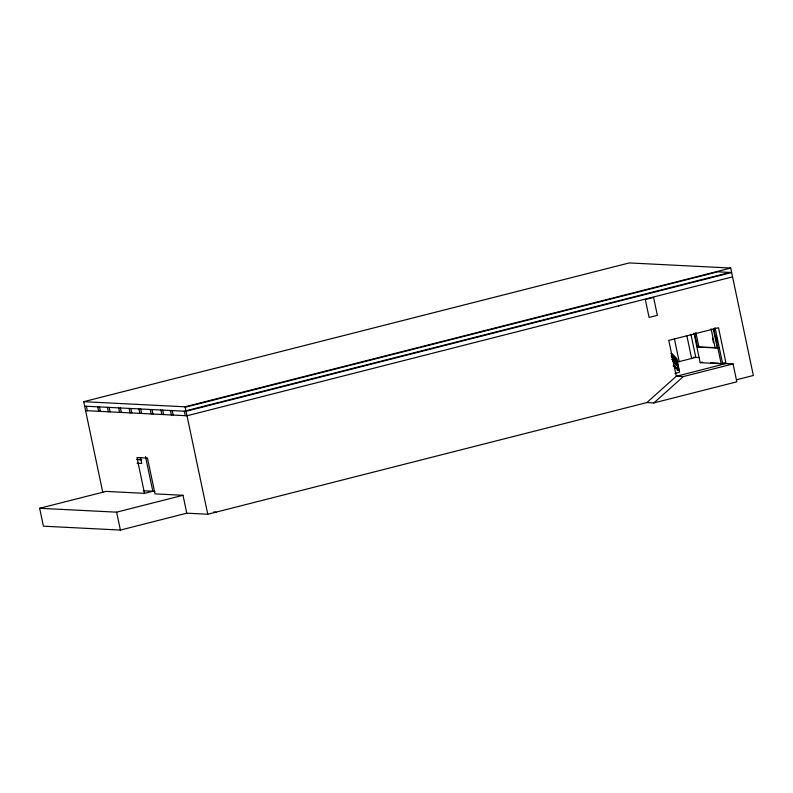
<?xml version="1.0" encoding="UTF-8"?>
<svg xmlns="http://www.w3.org/2000/svg" width="793" height="793" viewBox="0 0 793 793"><rect width="100%" height="100%" fill="white"/><g stroke="black" fill="none" stroke-linecap="round" stroke-linejoin="round"><path stroke-width="1.19" d="M646.89 402.566L676.31 376.219L683.308 376.566L733.059 363.918L736.836 381.82L653.888 402.913L646.89 402.566L207.766 514.251L186.771 513.19L120.397 530.071L43.427 526.185L39.65 508.283L106.034 491.402L144.514 493.345L152.811 491.234L145.516 456.609M653.888 402.913L683.308 376.566M676.617 376.209L726.061 363.561L718.517 327.747L668.767 340.405L676.31 376.219M102.763 492.314L83.701 401.684L629.285 262.929L730.71 268.044L753.35 375.486L736.866 379.678M184.828 406.839L730.71 268.044M185.384 407.225L717.774 271.821L731.642 272.524L186.058 411.28L84.643 406.165M185.512 410.893L729.897 272.435M618.411 305.9L620.8 305.275M694.727 334.002L697.473 347.037L717.516 347.631M673.277 363.125L695.798 357.395L690.951 334.418M670.987 353.658L676.092 358.922L678.451 370.113L677.757 370.291L677.281 368.051L675.904 368.408L675.428 366.168L674.05 366.515L673.574 364.274M693.944 333.05L700.189 362.679L702.558 362.074M39.65 508.283L116.621 512.169L183.005 495.288L186.771 513.19M672.96 361.231L677.212 365.623L678.154 370.103L678.848 369.925L676.488 358.733L671.393 353.539M674.932 373.364L679.611 372.175L676.786 358.743L671.681 353.559M700.189 362.679L721.184 363.739L724.961 362.778M732.147 276.975L187.009 415.76L85.555 410.635M718.686 347.691L719.261 347.711M697.473 347.037L717.298 348.038L713.303 329.075M693.36 357.276L699.505 357.584M710.558 362.778L718.964 363.204M733.059 363.918L722.572 363.382L715.018 327.568M671.879 359.239L677.272 364.522L672.167 359.249M677.212 365.623L673.257 361.251M673.098 366.049L675.428 366.168M674.952 367.932L677.281 368.051M676.707 369.816L678.848 369.925M83.701 401.684L185.116 406.809L207.766 514.251M137.377 459.365L141.065 459.553M136.862 459.504L141.778 459.752M137.09 463.261L141.778 463.499L140.52 457.531M143.196 490.748L155.002 491.343M183.005 495.288L155.012 493.87L147.468 458.057L136.971 457.511L144.514 493.345M213.614 512.02L216.063 512.139M671.552 354.521L675.795 358.912L676.974 364.502M671.463 355.898L676.558 361.162L671.165 355.879M671.701 357.019L676.796 362.282L672.256 357.881M716.436 337.025L717.437 341.763M713.888 329.115L721.184 363.739M711.133 328.857L715.127 347.82M712.451 337.897L713.472 342.735M695.857 332.465L698.861 346.69M686.817 335.548L691.645 358.456M674.377 338.72L679.205 361.618M184.313 411.19L185.255 415.671M172.19 410.586L173.142 415.056M170.445 410.496L171.387 414.967M162.674 410.1L163.616 414.58M160.92 410.011L161.861 414.491M151.978 409.565L152.92 414.035M150.224 409.475L151.166 413.946M140.678 408.99L141.62 413.47M138.924 408.901L139.865 413.381M130.835 408.494L131.777 412.975M129.09 408.405L130.032 412.885M120.387 407.969L121.329 412.449M118.633 407.88L119.584 412.36M109.166 407.404L110.108 411.874M107.412 407.315L108.363 411.785M99.482 406.948L100.433 411.418L98.679 411.339L97.737 406.859M116.621 512.169L120.397 530.071M86.387 406.254L87.339 410.724M653.591 297.405L645.314 299.506L649.09 317.418L657.367 315.307L653.591 297.405M676.488 358.733L675.795 358.912L676.488 358.733"/></g></svg>
